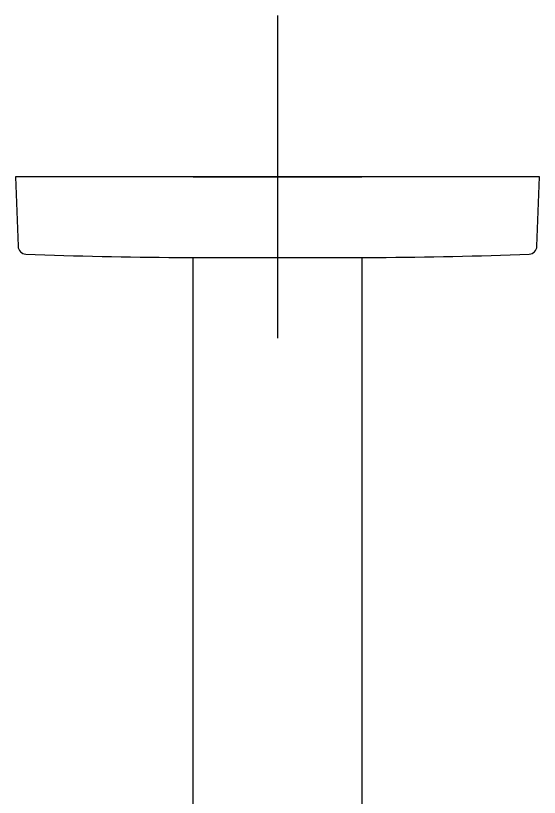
# Model space of a CAD drawing. Header units: millimetres. Extents: x -60 to 7633, y -2614 to 2146.
# Drawn here: x 3522.3 to 3587.3, y -2112.3 to -2015.3 of the extents above; entities that cross this region are included whole.
import ezdxf
from ezdxf.lldxf.tags import DXFTag

# ---------------------------------------------------------------- set-up
doc = ezdxf.new("R2010")
doc.units = ezdxf.units.MM
doc.layers.get('0').update_dxf_attribs({"color": 250})
tags = doc.linetypes.add('CENTER2', pattern=[28.575, 19.05, -3.175, 3.175, -3.175]).pattern_tags.tags
tags[10:11] = [DXFTag(74, 4), DXFTag(75, 0), DXFTag(340, '0'), DXFTag(46, 0.0), DXFTag(50, 0.0), DXFTag(44, 0.0), DXFTag(45, 0.0)]
tags[8:9] = [DXFTag(74, 4), DXFTag(75, 0), DXFTag(340, '0'), DXFTag(46, 0.0), DXFTag(50, 0.0), DXFTag(44, 0.0), DXFTag(45, 0.0)]
tags[6:7] = [DXFTag(74, 4), DXFTag(75, 0), DXFTag(340, '0'), DXFTag(46, 0.0), DXFTag(50, 0.0), DXFTag(44, 0.0), DXFTag(45, 0.0)]
tags[4:5] = [DXFTag(74, 4), DXFTag(75, 0), DXFTag(340, '0'), DXFTag(46, 0.0), DXFTag(50, 0.0), DXFTag(44, 0.0), DXFTag(45, 0.0)]

msp = doc.modelspace()

# ---------------------------------------------------------------- linework, layer by layer
at = {"linetype": 'CENTER2'}
for p, q in [((3554.771, -2015.281), (3554.771, -2055.281)), ((3574.771, -2035.281), (3534.771, -2035.281))]:
    msp.add_line(p, q, dxfattribs=at)
at = {"linetype": 'Continuous'}
for p, q in [((3587.271, -2035.281), (3522.271, -2035.281)), ((3522.271, -2035.281), (3522.572, -2043.898)), ((3544.291, -2035.281), (3565.251, -2035.281)), ((3586.97, -2043.898), (3587.271, -2035.281)), ((3542.471, -2045.278), (3567.071, -2045.278)), ((3544.271, -2045.278), (3544.271, -2167.781)), ((3565.271, -2167.781), (3565.271, -2045.278))]:
    msp.add_line(p, q, dxfattribs=at)
for centre, radius, start, end in [((3523.571, -2043.863), 1, 182, 267.65703), ((3585.97, -2043.863), 1, 272.34297, 358), ((3543.971, -1545.281), 500, 267.65703, 269.8276), ((3565.571, -1545.281), 500, 270.1724, 272.34297)]:
    msp.add_arc(centre, radius, start, end, dxfattribs=at)

doc.saveas('drawing.dxf')
